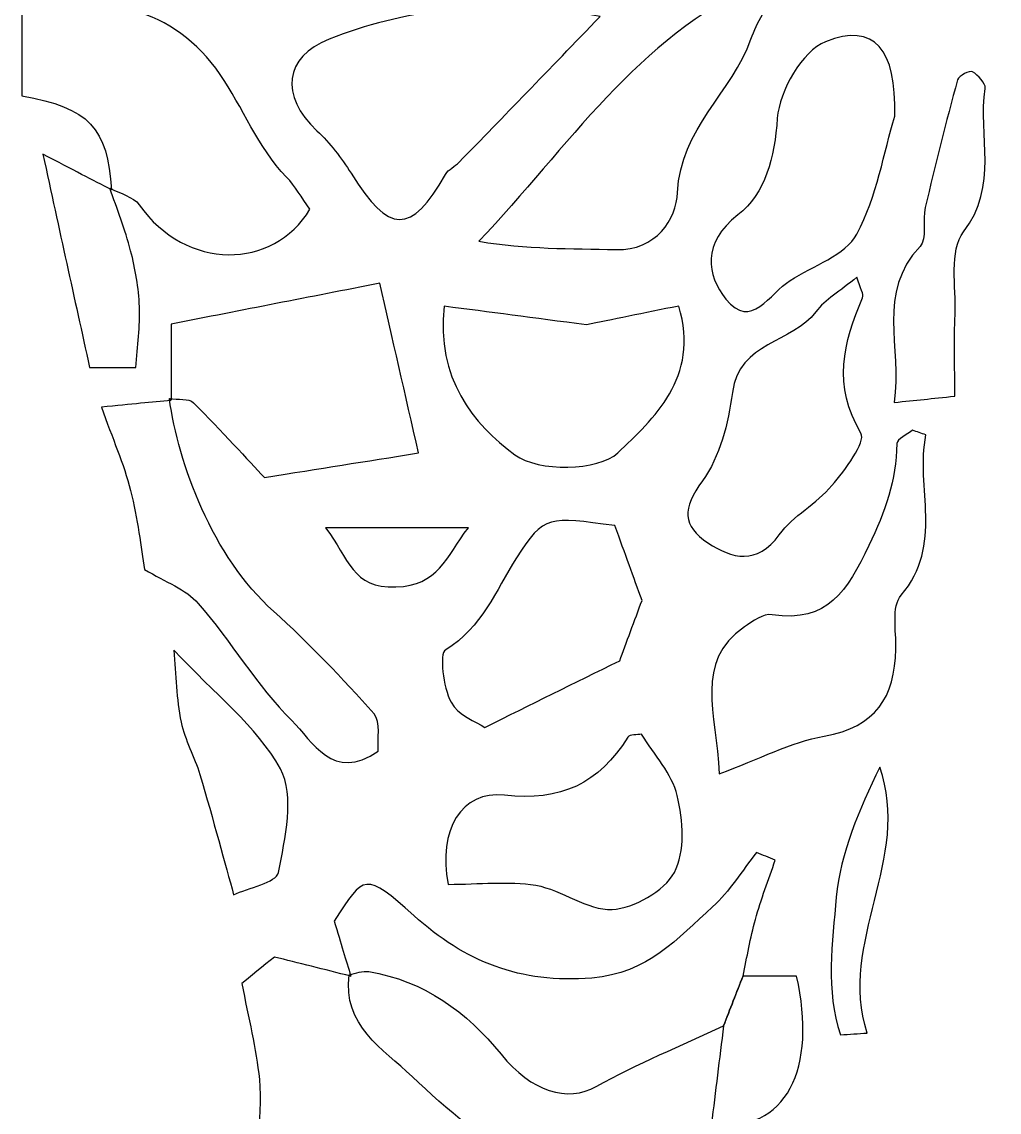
# Model space of a CAD drawing. Header units: centimetres. Extents: x -3.4 to 2.96, y -3.53 to 3.2.
# Drawn here: x 2.361 to 2.847, y -0.587 to -0.044 of the extents above; entities that cross this region are included whole.
import ezdxf

# ---------------------------------------------------------------- set-up
doc = ezdxf.new("R2010")
doc.units = ezdxf.units.CM
doc.header["$MEASUREMENT"] = 0
doc.layers.add('Layer 1', color=7, linetype='Continuous')

msp = doc.modelspace()

# ---------------------------------------------------------------- linework, layer by layer
at = {"layer": 'Layer 1'}
for points, knots in [([(2.73608, -0.02879), (2.73193, -0.03683), (2.72671, -0.04451), (2.72378, -0.05297), (2.72378, -0.05297), (2.71463, -0.07967), (2.68854, -0.09747), (2.68732, -0.12928), (2.68732, -0.12928), (2.68684, -0.14246), (2.67671, -0.1582), (2.65673, -0.1577), (2.65673, -0.1577), (2.63437, -0.15714), (2.61202, -0.15754), (2.58855, -0.15355), (2.58855, -0.15355), (2.633, -0.10669), (2.6674, -0.05206), (2.72743, -0.02525), (2.72743, -0.02525), (2.73029, -0.02646), (2.73325, -0.0276), (2.73608, -0.02879)], [0, 0, 0, 0, 0.142857, 0.142857, 0.142857, 0.142857, 0.285714, 0.285714, 0.285714, 0.285714, 0.428571, 0.428571, 0.428571, 0.428571, 0.571429, 0.571429, 0.571429, 0.571429, 0.714286, 0.714286, 0.714286, 0.714286, 1, 1, 1, 1]), ([(2.40599, -0.12793), (2.40416, -0.09724), (2.39482, -0.08705), (2.36143, -0.08126), (2.36143, -0.08126), (2.36143, -0.06787), (2.36143, -0.05417), (2.36143, -0.03998), (2.36143, -0.03998), (2.4008, -0.02926), (2.43721, -0.03741), (2.46001, -0.07054), (2.46001, -0.07054), (2.47123, -0.08686), (2.47848, -0.10663), (2.493, -0.12168), (2.493, -0.12168), (2.49723, -0.12613), (2.50038, -0.13168), (2.50459, -0.13758), (2.50459, -0.13758), (2.48652, -0.16787), (2.44297, -0.16832), (2.41976, -0.13544), (2.41976, -0.13544), (2.41688, -0.13129), (2.41013, -0.12983), (2.40521, -0.12711), (2.40521, -0.12711), (2.40521, -0.12711), (2.40599, -0.12793), (2.40599, -0.12793)], [0, 0, 0, 0, 0.111111, 0.111111, 0.111111, 0.111111, 0.222222, 0.222222, 0.222222, 0.222222, 0.333333, 0.333333, 0.333333, 0.333333, 0.444444, 0.444444, 0.444444, 0.444444, 0.555556, 0.555556, 0.555556, 0.555556, 0.666667, 0.666667, 0.666667, 0.666667, 0.777778, 0.777778, 0.777778, 0.777778, 1, 1, 1, 1]), ([(2.64885, -0.0418), (2.62289, -0.06868), (2.60088, -0.09149), (2.57876, -0.11422), (2.57876, -0.11422), (2.57667, -0.11639), (2.57347, -0.11779), (2.57201, -0.12028), (2.57201, -0.12028), (2.55463, -0.15044), (2.54412, -0.15023), (2.52505, -0.11975), (2.52505, -0.11975), (2.52026, -0.11213), (2.5146, -0.10477), (2.50812, -0.09858), (2.50812, -0.09858), (2.48941, -0.08101), (2.49174, -0.06191), (2.51423, -0.05305), (2.51423, -0.05305), (2.55111, -0.0385), (2.58932, -0.03432), (2.62853, -0.03823), (2.62853, -0.03823), (2.63332, -0.03876), (2.63803, -0.0399), (2.64885, -0.0418)], [0, 0, 0, 0, 0.125, 0.125, 0.125, 0.125, 0.25, 0.25, 0.25, 0.25, 0.375, 0.375, 0.375, 0.375, 0.5, 0.5, 0.5, 0.5, 0.625, 0.625, 0.625, 0.625, 0.75, 0.75, 0.75, 0.75, 1, 1, 1, 1]), ([(2.79522, -0.09133), (2.78993, -0.10908), (2.78636, -0.13123), (2.77643, -0.14994), (2.77643, -0.14994), (2.77085, -0.16052), (2.75476, -0.16566), (2.74325, -0.17301), (2.74325, -0.17301), (2.7333, -0.17933), (2.72378, -0.19809), (2.71131, -0.1823), (2.71131, -0.1823), (2.70192, -0.17039), (2.69924, -0.15439), (2.71726, -0.14047), (2.71726, -0.14047), (2.73104, -0.12981), (2.73549, -0.11187), (2.73689, -0.09237), (2.73689, -0.09237), (2.73787, -0.07869), (2.74925, -0.05898), (2.76089, -0.05432), (2.76089, -0.05432), (2.785, -0.04466), (2.79625, -0.05802), (2.79522, -0.09133)], [0, 0, 0, 0, 0.125, 0.125, 0.125, 0.125, 0.25, 0.25, 0.25, 0.25, 0.375, 0.375, 0.375, 0.375, 0.5, 0.5, 0.5, 0.5, 0.625, 0.625, 0.625, 0.625, 0.75, 0.75, 0.75, 0.75, 1, 1, 1, 1]), ([(2.82509, -0.23056), (2.81361, -0.23175), (2.8058, -0.23257), (2.79498, -0.23368), (2.79498, -0.23368), (2.79882, -0.20614), (2.78596, -0.1792), (2.80784, -0.1561), (2.80784, -0.1561), (2.81146, -0.15232), (2.80887, -0.14314), (2.81038, -0.13673), (2.81038, -0.13673), (2.81535, -0.11543), (2.82075, -0.09429), (2.82647, -0.07323), (2.82647, -0.07323), (2.82703, -0.07122), (2.83253, -0.06841), (2.83385, -0.06923), (2.83385, -0.06923), (2.83671, -0.0709), (2.84054, -0.07497), (2.84015, -0.07751), (2.84015, -0.07751), (2.8366, -0.10108), (2.84714, -0.12585), (2.82943, -0.14884), (2.82943, -0.14884), (2.82223, -0.15815), (2.82581, -0.17604), (2.82522, -0.19009), (2.82522, -0.19009), (2.82469, -0.20246), (2.82509, -0.21492), (2.82509, -0.23056)], [0, 0, 0, 0, 0.1, 0.1, 0.1, 0.1, 0.2, 0.2, 0.2, 0.2, 0.3, 0.3, 0.3, 0.3, 0.4, 0.4, 0.4, 0.4, 0.5, 0.5, 0.5, 0.5, 0.6, 0.6, 0.6, 0.6, 0.7, 0.7, 0.7, 0.7, 0.8, 0.8, 0.8, 0.8, 1, 1, 1, 1]), ([(2.40522, -0.12711), (2.40871, -0.13748), (2.41279, -0.14767), (2.41551, -0.15825), (2.41551, -0.15825), (2.41786, -0.1673), (2.41953, -0.17672), (2.4199, -0.18606), (2.4199, -0.18606), (2.4203, -0.1958), (2.41879, -0.20561), (2.41805, -0.21625), (2.41805, -0.21625), (2.40929, -0.21625), (2.40143, -0.21625), (2.39511, -0.21625), (2.39511, -0.21625), (2.38746, -0.18154), (2.38024, -0.14852), (2.37191, -0.11028), (2.37191, -0.11028), (2.3872, -0.11822), (2.39662, -0.12306), (2.40599, -0.12795), (2.40599, -0.12795), (2.40599, -0.12795), (2.40522, -0.12711), (2.40522, -0.12711)], [0, 0, 0, 0, 0.125, 0.125, 0.125, 0.125, 0.25, 0.25, 0.25, 0.25, 0.375, 0.375, 0.375, 0.375, 0.5, 0.5, 0.5, 0.5, 0.625, 0.625, 0.625, 0.625, 0.75, 0.75, 0.75, 0.75, 1, 1, 1, 1]), ([(2.77648, -0.17145), (2.77815, -0.17701), (2.78003, -0.17989), (2.77926, -0.18161), (2.77926, -0.18161), (2.76952, -0.20397), (2.76455, -0.22537), (2.77839, -0.24895), (2.77839, -0.24895), (2.78106, -0.25345), (2.77056, -0.26729), (2.76402, -0.27504), (2.76402, -0.27504), (2.7564, -0.28412), (2.74473, -0.28999), (2.73788, -0.29943), (2.73788, -0.29943), (2.72664, -0.31475), (2.71444, -0.31134), (2.70237, -0.3035), (2.70237, -0.3035), (2.68959, -0.29517), (2.6897, -0.28628), (2.69964, -0.27273), (2.69964, -0.27273), (2.70842, -0.26074), (2.7125, -0.244), (2.71454, -0.22881), (2.71454, -0.22881), (2.7179, -0.20336), (2.74441, -0.20426), (2.75605, -0.18862), (2.75605, -0.18862), (2.76061, -0.18248), (2.76797, -0.17846), (2.77648, -0.17145)], [0, 0, 0, 0, 0.1, 0.1, 0.1, 0.1, 0.2, 0.2, 0.2, 0.2, 0.3, 0.3, 0.3, 0.3, 0.4, 0.4, 0.4, 0.4, 0.5, 0.5, 0.5, 0.5, 0.6, 0.6, 0.6, 0.6, 0.7, 0.7, 0.7, 0.7, 0.8, 0.8, 0.8, 0.8, 1, 1, 1, 1]), ([(2.4356, -0.2326), (2.4356, -0.21876), (2.4356, -0.20485), (2.4356, -0.19476), (2.4356, -0.19476), (2.47142, -0.1877), (2.50423, -0.18129), (2.53929, -0.17441), (2.53929, -0.17441), (2.5454, -0.20105), (2.55202, -0.22989), (2.5586, -0.25881), (2.5586, -0.25881), (2.53124, -0.26315), (2.51018, -0.26648), (2.48198, -0.27098), (2.48198, -0.27098), (2.47412, -0.26259), (2.46081, -0.24786), (2.44679, -0.23383), (2.44679, -0.23383), (2.44444, -0.2315), (2.43888, -0.23235), (2.4348, -0.23174), (2.4348, -0.23174), (2.4348, -0.23174), (2.4356, -0.2326), (2.4356, -0.2326)], [0, 0, 0, 0, 0.125, 0.125, 0.125, 0.125, 0.25, 0.25, 0.25, 0.25, 0.375, 0.375, 0.375, 0.375, 0.5, 0.5, 0.5, 0.5, 0.625, 0.625, 0.625, 0.625, 0.75, 0.75, 0.75, 0.75, 1, 1, 1, 1]), ([(2.64202, -0.19508), (2.65411, -0.19262), (2.6707, -0.18923), (2.68793, -0.18574), (2.68793, -0.18574), (2.69854, -0.22175), (2.67512, -0.24181), (2.65761, -0.25874), (2.65761, -0.25874), (2.64819, -0.26787), (2.61792, -0.26824), (2.60652, -0.2598), (2.60652, -0.2598), (2.58556, -0.24437), (2.56731, -0.22154), (2.57138, -0.18585), (2.57138, -0.18585), (2.59384, -0.18878), (2.61535, -0.19158), (2.64202, -0.19508)], [0, 0, 0, 0, 0.166667, 0.166667, 0.166667, 0.166667, 0.333333, 0.333333, 0.333333, 0.333333, 0.5, 0.5, 0.5, 0.5, 0.666667, 0.666667, 0.666667, 0.666667, 1, 1, 1, 1]), ([(2.43478, -0.23178), (2.43923, -0.26409), (2.45611, -0.31036), (2.48653, -0.33753), (2.48653, -0.33753), (2.50426, -0.35341), (2.52069, -0.37076), (2.53648, -0.38857), (2.53648, -0.38857), (2.53995, -0.39251), (2.53804, -0.40122), (2.53857, -0.40701), (2.53857, -0.40701), (2.51597, -0.42283), (2.50571, -0.40193), (2.4956, -0.39185), (2.4956, -0.39185), (2.47816, -0.37441), (2.46536, -0.3524), (2.44911, -0.33362), (2.44911, -0.33362), (2.44305, -0.32656), (2.43286, -0.32306), (2.42244, -0.31666), (2.42244, -0.31666), (2.42061, -0.306), (2.41911, -0.29145), (2.41548, -0.27742), (2.41548, -0.27742), (2.41207, -0.26422), (2.40648, -0.25152), (2.40095, -0.23601), (2.40095, -0.23601), (2.41643, -0.2345), (2.42595, -0.23358), (2.43556, -0.23265), (2.43556, -0.23265), (2.4356, -0.2326), (2.43478, -0.23178), (2.43478, -0.23178)], [0, 0, 0, 0, 0.090909, 0.090909, 0.090909, 0.090909, 0.181818, 0.181818, 0.181818, 0.181818, 0.272727, 0.272727, 0.272727, 0.272727, 0.363636, 0.363636, 0.363636, 0.363636, 0.454545, 0.454545, 0.454545, 0.454545, 0.545455, 0.545455, 0.545455, 0.545455, 0.636364, 0.636364, 0.636364, 0.636364, 0.727273, 0.727273, 0.727273, 0.727273, 0.818182, 0.818182, 0.818182, 0.818182, 1, 1, 1, 1]), ([(2.81075, -0.24982), (2.80543, -0.27609), (2.81985, -0.30427), (2.79839, -0.32957), (2.79839, -0.32957), (2.79357, -0.33518), (2.79601, -0.34722), (2.79582, -0.35632), (2.79582, -0.35632), (2.79529, -0.38029), (2.78587, -0.39508), (2.76015, -0.39963), (2.76015, -0.39963), (2.74361, -0.40257), (2.728, -0.41098), (2.70797, -0.41842), (2.70797, -0.41842), (2.70675, -0.38746), (2.69519, -0.3631), (2.72051, -0.34529), (2.72051, -0.34529), (2.72458, -0.34241), (2.73004, -0.33854), (2.73429, -0.3392), (2.73429, -0.3392), (2.7622, -0.34346), (2.77146, -0.32716), (2.78242, -0.30483), (2.78242, -0.30483), (2.7907, -0.2879), (2.79591, -0.27234), (2.79631, -0.25416), (2.79631, -0.25416), (2.79639, -0.25188), (2.80136, -0.24971), (2.80412, -0.24747), (2.80412, -0.24747), (2.80636, -0.24826), (2.80855, -0.24905), (2.81075, -0.24982)], [0, 0, 0, 0, 0.090909, 0.090909, 0.090909, 0.090909, 0.181818, 0.181818, 0.181818, 0.181818, 0.272727, 0.272727, 0.272727, 0.272727, 0.363636, 0.363636, 0.363636, 0.363636, 0.454545, 0.454545, 0.454545, 0.454545, 0.545455, 0.545455, 0.545455, 0.545455, 0.636364, 0.636364, 0.636364, 0.636364, 0.727273, 0.727273, 0.727273, 0.727273, 0.818182, 0.818182, 0.818182, 0.818182, 1, 1, 1, 1]), ([(2.65618, -0.2949), (2.66131, -0.30908), (2.66541, -0.32054), (2.66965, -0.33213), (2.66965, -0.33213), (2.66603, -0.34187), (2.66166, -0.35356), (2.65854, -0.36211), (2.65854, -0.36211), (2.63592, -0.37328), (2.61462, -0.38381), (2.59147, -0.39524), (2.59147, -0.39524), (2.58745, -0.39246), (2.57798, -0.38918), (2.57475, -0.38278), (2.57475, -0.38278), (2.57089, -0.37513), (2.56866, -0.35881), (2.5721, -0.35664), (2.5721, -0.35664), (2.59017, -0.34542), (2.59681, -0.32754), (2.60724, -0.311), (2.60724, -0.311), (2.62102, -0.28927), (2.6235, -0.29067), (2.65618, -0.2949)], [0, 0, 0, 0, 0.125, 0.125, 0.125, 0.125, 0.25, 0.25, 0.25, 0.25, 0.375, 0.375, 0.375, 0.375, 0.5, 0.5, 0.5, 0.5, 0.625, 0.625, 0.625, 0.625, 0.75, 0.75, 0.75, 0.75, 1, 1, 1, 1]), ([(2.51243, -0.29594), (2.53759, -0.29594), (2.5586, -0.29594), (2.58334, -0.29594), (2.58334, -0.29594), (2.5721, -0.31092), (2.56844, -0.3247), (2.54733, -0.32544), (2.54733, -0.32544), (2.52561, -0.3262), (2.52402, -0.31144), (2.51243, -0.29594)], [0, 0, 0, 0, 0.25, 0.25, 0.25, 0.25, 0.5, 0.5, 0.5, 0.5, 1, 1, 1, 1]), ([(2.43692, -0.35682), (2.45719, -0.37849), (2.4782, -0.39466), (2.48992, -0.41588), (2.48992, -0.41588), (2.4972, -0.42914), (2.4923, -0.45046), (2.48897, -0.46734), (2.48897, -0.46734), (2.48794, -0.4725), (2.47392, -0.47507), (2.46669, -0.47843), (2.46669, -0.47843), (2.46267, -0.46382), (2.45656, -0.4412), (2.44997, -0.41871), (2.44997, -0.41871), (2.44732, -0.40982), (2.44238, -0.40156), (2.4406, -0.39257), (2.4406, -0.39257), (2.43827, -0.38113), (2.43806, -0.36925), (2.43692, -0.35682)], [0, 0, 0, 0, 0.142857, 0.142857, 0.142857, 0.142857, 0.285714, 0.285714, 0.285714, 0.285714, 0.428571, 0.428571, 0.428571, 0.428571, 0.571429, 0.571429, 0.571429, 0.571429, 0.714286, 0.714286, 0.714286, 0.714286, 1, 1, 1, 1]), ([(2.57336, -0.47329), (2.56799, -0.44622), (2.58008, -0.42649), (2.60125, -0.429), (2.60125, -0.429), (2.62906, -0.43223), (2.64837, -0.42313), (2.66261, -0.40008), (2.66261, -0.40008), (2.66348, -0.39868), (2.66721, -0.39905), (2.66944, -0.39862), (2.66944, -0.39862), (2.67568, -0.40899), (2.68463, -0.41831), (2.68714, -0.42913), (2.68714, -0.42913), (2.69002, -0.44141), (2.69127, -0.45723), (2.68571, -0.46736), (2.68571, -0.46736), (2.6806, -0.47673), (2.66573, -0.48517), (2.65478, -0.48578), (2.65478, -0.48578), (2.64242, -0.48642), (2.62994, -0.47599), (2.61687, -0.47377), (2.61687, -0.47377), (2.60318, -0.47151), (2.58879, -0.47329), (2.57336, -0.47329)], [0, 0, 0, 0, 0.111111, 0.111111, 0.111111, 0.111111, 0.222222, 0.222222, 0.222222, 0.222222, 0.333333, 0.333333, 0.333333, 0.333333, 0.444444, 0.444444, 0.444444, 0.444444, 0.555556, 0.555556, 0.555556, 0.555556, 0.666667, 0.666667, 0.666667, 0.666667, 0.777778, 0.777778, 0.777778, 0.777778, 1, 1, 1, 1]), ([(2.76831, -0.54814), (2.76082, -0.52618), (2.76416, -0.502), (2.76619, -0.47967), (2.76619, -0.47967), (2.76823, -0.45755), (2.77757, -0.43612), (2.78778, -0.41498), (2.78778, -0.41498), (2.80397, -0.46054), (2.7668, -0.50208), (2.78159, -0.54722), (2.78159, -0.54722), (2.77717, -0.5475), (2.77273, -0.54782), (2.76831, -0.54814)], [0, 0, 0, 0, 0.2, 0.2, 0.2, 0.2, 0.4, 0.4, 0.4, 0.4, 0.6, 0.6, 0.6, 0.6, 1, 1, 1, 1]), ([(2.52495, -0.51898), (2.52252, -0.51094), (2.52006, -0.50287), (2.51672, -0.49165), (2.51672, -0.49165), (2.53135, -0.46821), (2.53225, -0.46718), (2.55622, -0.48879), (2.55622, -0.48879), (2.58183, -0.51181), (2.609, -0.52276), (2.6447, -0.51988), (2.6447, -0.51988), (2.67248, -0.51766), (2.68732, -0.50014), (2.70471, -0.48443), (2.70471, -0.48443), (2.71323, -0.47681), (2.71937, -0.46654), (2.72651, -0.45744), (2.72651, -0.45744), (2.72963, -0.45871), (2.73267, -0.45998), (2.73585, -0.46125), (2.73585, -0.46125), (2.73252, -0.47104), (2.72879, -0.4807), (2.72603, -0.4907), (2.72603, -0.4907), (2.72341, -0.49996), (2.72185, -0.50949), (2.71984, -0.5189), (2.71984, -0.5189), (2.71661, -0.52716), (2.71338, -0.53538), (2.71018, -0.54364), (2.71018, -0.54364), (2.68904, -0.55354), (2.66726, -0.56237), (2.64694, -0.57378), (2.64694, -0.57378), (2.63252, -0.58182), (2.61482, -0.57653), (2.59963, -0.5578), (2.59963, -0.5578), (2.58254, -0.53677), (2.5614, -0.52123), (2.5338, -0.51666), (2.5338, -0.51666), (2.53078, -0.51613), (2.52745, -0.51764), (2.52425, -0.51825), (2.52425, -0.51825), (2.52413, -0.51824), (2.52495, -0.51898), (2.52495, -0.51898)], [0, 0, 0, 0, 0.066667, 0.066667, 0.066667, 0.066667, 0.133333, 0.133333, 0.133333, 0.133333, 0.2, 0.2, 0.2, 0.2, 0.266667, 0.266667, 0.266667, 0.266667, 0.333333, 0.333333, 0.333333, 0.333333, 0.4, 0.4, 0.4, 0.4, 0.466667, 0.466667, 0.466667, 0.466667, 0.533333, 0.533333, 0.533333, 0.533333, 0.6, 0.6, 0.6, 0.6, 0.666667, 0.666667, 0.666667, 0.666667, 0.733333, 0.733333, 0.733333, 0.733333, 0.8, 0.8, 0.8, 0.8, 0.866667, 0.866667, 0.866667, 0.866667, 1, 1, 1, 1]), ([(2.52518, -1.28326), (2.52005, -1.30337), (2.51486, -1.32342), (2.5097, -1.34351), (2.5097, -1.34351), (2.5097, -1.34351), (2.51034, -1.34287), (2.51034, -1.34287), (2.51034, -1.34287), (2.49177, -1.34634), (2.48677, -1.36205), (2.48137, -1.3765), (2.48137, -1.3765), (2.47917, -1.38243), (2.48018, -1.38968), (2.48026, -1.39632), (2.48026, -1.39632), (2.48082, -1.43722), (2.46642, -1.47443), (2.45317, -1.51221), (2.45317, -1.51221), (2.44894, -1.52422), (2.45126, -1.53851), (2.45039, -1.55174), (2.45039, -1.55174), (2.44975, -1.56179), (2.44872, -1.5718), (2.44221, -1.58241), (2.44221, -1.58241), (2.44001, -1.57884), (2.43612, -1.57529), (2.43602, -1.57167), (2.43602, -1.57167), (2.43507, -1.53926), (2.42837, -1.50515), (2.4365, -1.47507), (2.4365, -1.47507), (2.44195, -1.4547), (2.44129, -1.43885), (2.43814, -1.41988), (2.43814, -1.41988), (2.43647, -1.40977), (2.44375, -1.39848), (2.44536, -1.38749), (2.44536, -1.38749), (2.45285, -1.33772), (2.48097, -1.2869), (2.46235, -1.23848), (2.46235, -1.23848), (2.44518, -1.19382), (2.45555, -1.15114), (2.45113, -1.10786), (2.45113, -1.10786), (2.4501, -1.09794), (2.45055, -1.08701), (2.4656, -1.08773), (2.4656, -1.08773), (2.46518, -1.12512), (2.46444, -1.16247), (2.4647, -1.19986), (2.4647, -1.19986), (2.46478, -1.20793), (2.46859, -1.21597), (2.47068, -1.2241), (2.47068, -1.2241), (2.47433, -1.21733), (2.47806, -1.21058), (2.48153, -1.20373), (2.48153, -1.20373), (2.48299, -1.20093), (2.48312, -1.19722), (2.48494, -1.19481), (2.48494, -1.19481), (2.50568, -1.16713), (2.49359, -1.13623), (2.49193, -1.10705), (2.49193, -1.10705), (2.49156, -1.10036), (2.47441, -1.09459), (2.46492, -1.0884), (2.46492, -1.0884), (2.46669, -1.07073), (2.46852, -1.05305), (2.47098, -1.0281), (2.47098, -1.0281), (2.46164, -1.00484), (2.44346, -0.97465), (2.4504, -0.9379), (2.4504, -0.9379), (2.4504, -0.9379), (2.44987, -0.93846), (2.44987, -0.93846), (2.44987, -0.93846), (2.46437, -0.93515), (2.46363, -0.9456), (2.46469, -0.95471), (2.46469, -0.95471), (2.46577, -0.96431), (2.46726, -0.97387), (2.46855, -0.98342), (2.46855, -0.98342), (2.47141, -0.98334), (2.47432, -0.98329), (2.47718, -0.98321), (2.47718, -0.98321), (2.47819, -0.9726), (2.47927, -0.96199), (2.48022, -0.95138), (2.48022, -0.95138), (2.48125, -0.93984), (2.47871, -0.92656), (2.48371, -0.91714), (2.48371, -0.91714), (2.50554, -0.87568), (2.51557, -0.83242), (2.51019, -0.78577), (2.51019, -0.78577), (2.50924, -0.77709), (2.50728, -0.76855), (2.50577, -0.75981), (2.50577, -0.75981), (2.48804, -0.76502), (2.50569, -0.79386), (2.47987, -0.78788), (2.47987, -0.78788), (2.47987, -0.78788), (2.48037, -0.78849), (2.48037, -0.78849), (2.48037, -0.78849), (2.48116, -0.7715), (2.47333, -0.75267), (2.49249, -0.73975), (2.49249, -0.73975), (2.49527, -0.73782), (2.4954, -0.7303), (2.495, -0.72549), (2.495, -0.72549), (2.49198, -0.69355), (2.50209, -0.66114), (2.48357, -0.62926), (2.48357, -0.62926), (2.47471, -0.61397), (2.4814, -0.5901), (2.47947, -0.57028), (2.47947, -0.57028), (2.47796, -0.55488), (2.47402, -0.53977), (2.47079, -0.5226), (2.47079, -0.5226), (2.47444, -0.51964), (2.48169, -0.51371), (2.48696, -0.50942), (2.48696, -0.50942), (2.4986, -0.51233), (2.51178, -0.51564), (2.52495, -0.51895), (2.52495, -0.51895), (2.52495, -0.51895), (2.52416, -0.51821), (2.52416, -0.51821), (2.52416, -0.51821), (2.52069, -0.54358), (2.54093, -0.55499), (2.55543, -0.5689), (2.55543, -0.5689), (2.57265, -0.58549), (2.59181, -0.60017), (2.61462, -0.61944), (2.61462, -0.61944), (2.60962, -0.63508), (2.60221, -0.65831), (2.59372, -0.68492), (2.59372, -0.68492), (2.56462, -0.69482), (2.55882, -0.64518), (2.52554, -0.65298), (2.52554, -0.65298), (2.52403, -0.68349), (2.54306, -0.70524), (2.55988, -0.72706), (2.55988, -0.72706), (2.57684, -0.74913), (2.59645, -0.7691), (2.6142, -0.79059), (2.6142, -0.79059), (2.61589, -0.79265), (2.61409, -0.80067), (2.61145, -0.80281), (2.61145, -0.80281), (2.60267, -0.80993), (2.5928, -0.81556), (2.58311, -0.82191), (2.58311, -0.82191), (2.5838, -0.83024), (2.58449, -0.83829), (2.58512, -0.8462), (2.58512, -0.8462), (2.54898, -0.85236), (2.54387, -0.85829), (2.54186, -0.89454), (2.54186, -0.89454), (2.54136, -0.90351), (2.54009, -0.91237), (2.53911, -0.92129), (2.53911, -0.92129), (2.52948, -0.92214), (2.51982, -0.92298), (2.50958, -0.92396), (2.50958, -0.92396), (2.50958, -0.93076), (2.50786, -0.93653), (2.5099, -0.94026), (2.5099, -0.94026), (2.51792, -0.95494), (2.52712, -0.96894), (2.53583, -0.98328), (2.53583, -0.98328), (2.5421, -0.9936), (2.547, -1.005), (2.55464, -1.01416), (2.55464, -1.01416), (2.56377, -1.02498), (2.57512, -1.0339), (2.58554, -1.04369), (2.58554, -1.04369), (2.58554, -1.04369), (2.58467, -1.04311), (2.58467, -1.04311), (2.58467, -1.04311), (2.58441, -1.05978), (2.58425, -1.07639), (2.58366, -1.09298), (2.58366, -1.09298), (2.58358, -1.09576), (2.5816, -1.09854), (2.5812, -1.09952), (2.5812, -1.09952), (2.56839, -1.09404), (2.55683, -1.08904), (2.54503, -1.08399), (2.54503, -1.08399), (2.5391, -1.1005), (2.53466, -1.11294), (2.53119, -1.1227), (2.53119, -1.1227), (2.53439, -1.13765), (2.53683, -1.15135), (2.54034, -1.16477), (2.54034, -1.16477), (2.5428, -1.17419), (2.54664, -1.18326), (2.54987, -1.1925), (2.54987, -1.1925), (2.55947, -1.18885), (2.56911, -1.18517), (2.58141, -1.18051), (2.58141, -1.18051), (2.60348, -1.21483), (2.63417, -1.24983), (2.63105, -1.30074), (2.63105, -1.30074), (2.63049, -1.30958), (2.64124, -1.32008), (2.64857, -1.32823), (2.64857, -1.32823), (2.66675, -1.3486), (2.66389, -1.36562), (2.63987, -1.37379), (2.63987, -1.37379), (2.63659, -1.37493), (2.63376, -1.37755), (2.63072, -1.37948), (2.63072, -1.37948), (2.63363, -1.38361), (2.63585, -1.38853), (2.63958, -1.39165), (2.63958, -1.39165), (2.65675, -1.40602), (2.67485, -1.41951), (2.67681, -1.44584), (2.67681, -1.44584), (2.68533, -1.44714), (2.69411, -1.44846), (2.70412, -1.44999), (2.70412, -1.44999), (2.70412, -1.45825), (2.70412, -1.46621), (2.70412, -1.47584), (2.70412, -1.47584), (2.69645, -1.47745), (2.68854, -1.47904), (2.6788, -1.48103), (2.6788, -1.48103), (2.67703, -1.48788), (2.67504, -1.49569), (2.67219, -1.50688), (2.67219, -1.50688), (2.66113, -1.50786), (2.64848, -1.50894), (2.63213, -1.51037), (2.63213, -1.51037), (2.63139, -1.51775), (2.63044, -1.52699), (2.62914, -1.53992), (2.62914, -1.53992), (2.66057, -1.54603), (2.69034, -1.55188), (2.7201, -1.55767), (2.7201, -1.55767), (2.71954, -1.56042), (2.71896, -1.56315), (2.71838, -1.56587), (2.71838, -1.56587), (2.69647, -1.56807), (2.67459, -1.57026), (2.65268, -1.57248), (2.65268, -1.57248), (2.65294, -1.57486), (2.65318, -1.5773), (2.65342, -1.5797), (2.65342, -1.5797), (2.64763, -1.57547), (2.64186, -1.57121), (2.63355, -1.56509), (2.63355, -1.56509), (2.63355, -1.60822), (2.63355, -1.64682), (2.63355, -1.68545), (2.63355, -1.68545), (2.63715, -1.68553), (2.64072, -1.68558), (2.64435, -1.68566), (2.64435, -1.68566), (2.64435, -1.66764), (2.64435, -1.6496), (2.64435, -1.63158), (2.64435, -1.63158), (2.64432, -1.62491), (2.64327, -1.61806), (2.64454, -1.61166), (2.64454, -1.61166), (2.64544, -1.607), (2.64941, -1.60296), (2.65197, -1.59867), (2.65197, -1.59867), (2.65475, -1.60264), (2.65837, -1.60632), (2.66028, -1.61071), (2.66028, -1.61071), (2.66832, -1.62897), (2.67581, -1.64743), (2.68393, -1.66675), (2.68393, -1.66675), (2.67708, -1.68069), (2.66906, -1.69678), (2.66128, -1.71295), (2.66128, -1.71295), (2.66022, -1.71512), (2.66043, -1.71784), (2.65956, -1.72015), (2.65956, -1.72015), (2.65046, -1.74425), (2.64996, -1.74613), (2.65564, -1.74873), (2.65564, -1.74873), (2.66747, -1.75413), (2.67961, -1.75894), (2.69178, -1.76363), (2.69178, -1.76363), (2.69538, -1.76503), (2.6994, -1.7653), (2.70668, -1.77249), (2.70668, -1.77249), (2.69628, -1.7794), (2.68676, -1.78866), (2.67535, -1.79276), (2.67535, -1.79276), (2.65582, -1.79977), (2.65836, -1.81086), (2.66461, -1.82544), (2.66461, -1.82544), (2.66945, -1.83692), (2.67257, -1.84915), (2.67252, -1.86238), (2.67252, -1.86238), (2.64651, -1.84542), (2.62918, -1.82542), (2.63164, -1.79274), (2.63164, -1.79274), (2.63235, -1.78314), (2.63984, -1.76353), (2.61619, -1.76464), (2.61619, -1.76464), (2.61619, -1.76464), (2.61693, -1.7653), (2.61693, -1.7653), (2.61693, -1.7653), (2.61627, -1.75554), (2.61672, -1.74551), (2.61476, -1.73601), (2.61476, -1.73601), (2.61209, -1.72352), (2.6074, -1.71143), (2.60399, -1.69907), (2.60399, -1.69907), (2.60267, -1.69439), (2.60269, -1.68939), (2.60164, -1.68457), (2.60164, -1.68457), (2.5955, -1.65668), (2.58928, -1.6288), (2.5827, -1.60101), (2.5827, -1.60101), (2.58241, -1.59966), (2.57873, -1.59913), (2.57283, -1.59662), (2.57283, -1.59662), (2.57048, -1.61869), (2.56838, -1.63922), (2.56619, -1.65972), (2.56619, -1.65972), (2.56212, -1.65938), (2.55799, -1.65898), (2.55386, -1.65864), (2.55386, -1.65864), (2.55386, -1.57847), (2.55386, -1.49833), (2.55386, -1.41821), (2.55386, -1.41821), (2.55042, -1.41773), (2.54698, -1.41726), (2.54349, -1.41681), (2.54349, -1.41681), (2.53743, -1.45393), (2.54153, -1.4955), (2.49568, -1.52251), (2.49568, -1.52251), (2.49989, -1.50941), (2.50222, -1.5015), (2.50497, -1.4937), (2.50497, -1.4937), (2.51177, -1.47431), (2.52034, -1.45534), (2.52505, -1.43544), (2.52505, -1.43544), (2.52804, -1.42258), (2.52439, -1.41004), (2.53701, -1.39797), (2.53701, -1.39797), (2.54397, -1.39133), (2.53889, -1.37268), (2.54032, -1.35953), (2.54032, -1.35953), (2.54297, -1.33516), (2.5322, -1.30857), (2.55289, -1.28685), (2.55289, -1.28685), (2.55569, -1.28389), (2.55326, -1.27592), (2.55326, -1.2674), (2.55326, -1.2674), (2.54249, -1.27362), (2.5336, -1.27875), (2.52474, -1.28386), (2.52474, -1.28386), (2.52966, -1.2641), (2.53453, -1.24438), (2.53945, -1.22467), (2.53945, -1.22467), (2.53736, -1.22388), (2.53524, -1.223), (2.53313, -1.22216), (2.53313, -1.22216), (2.52612, -1.22809), (2.51773, -1.23293), (2.51241, -1.2401), (2.51241, -1.2401), (2.50283, -1.2527), (2.51137, -1.27876), (2.52518, -1.28326)], [0, 0, 0, 0, 0.008264, 0.008264, 0.008264, 0.008264, 0.016529, 0.016529, 0.016529, 0.016529, 0.024793, 0.024793, 0.024793, 0.024793, 0.033058, 0.033058, 0.033058, 0.033058, 0.041322, 0.041322, 0.041322, 0.041322, 0.049587, 0.049587, 0.049587, 0.049587, 0.057851, 0.057851, 0.057851, 0.057851, 0.066116, 0.066116, 0.066116, 0.066116, 0.07438, 0.07438, 0.07438, 0.07438, 0.082645, 0.082645, 0.082645, 0.082645, 0.090909, 0.090909, 0.090909, 0.090909, 0.099174, 0.099174, 0.099174, 0.099174, 0.107438, 0.107438, 0.107438, 0.107438, 0.115702, 0.115702, 0.115702, 0.115702, 0.123967, 0.123967, 0.123967, 0.123967, 0.132231, 0.132231, 0.132231, 0.132231, 0.140496, 0.140496, 0.140496, 0.140496, 0.14876, 0.14876, 0.14876, 0.14876, 0.157025, 0.157025, 0.157025, 0.157025, 0.165289, 0.165289, 0.165289, 0.165289, 0.173554, 0.173554, 0.173554, 0.173554, 0.181818, 0.181818, 0.181818, 0.181818, 0.190083, 0.190083, 0.190083, 0.190083, 0.198347, 0.198347, 0.198347, 0.198347, 0.206612, 0.206612, 0.206612, 0.206612, 0.214876, 0.214876, 0.214876, 0.214876, 0.22314, 0.22314, 0.22314, 0.22314, 0.231405, 0.231405, 0.231405, 0.231405, 0.239669, 0.239669, 0.239669, 0.239669, 0.247934, 0.247934, 0.247934, 0.247934, 0.256198, 0.256198, 0.256198, 0.256198, 0.264463, 0.264463, 0.264463, 0.264463, 0.272727, 0.272727, 0.272727, 0.272727, 0.280992, 0.280992, 0.280992, 0.280992, 0.289256, 0.289256, 0.289256, 0.289256, 0.297521, 0.297521, 0.297521, 0.297521, 0.305785, 0.305785, 0.305785, 0.305785, 0.31405, 0.31405, 0.31405, 0.31405, 0.322314, 0.322314, 0.322314, 0.322314, 0.330579, 0.330579, 0.330579, 0.330579, 0.338843, 0.338843, 0.338843, 0.338843, 0.347107, 0.347107, 0.347107, 0.347107, 0.355372, 0.355372, 0.355372, 0.355372, 0.363636, 0.363636, 0.363636, 0.363636, 0.371901, 0.371901, 0.371901, 0.371901, 0.380165, 0.380165, 0.380165, 0.380165, 0.38843, 0.38843, 0.38843, 0.38843, 0.396694, 0.396694, 0.396694, 0.396694, 0.404959, 0.404959, 0.404959, 0.404959, 0.413223, 0.413223, 0.413223, 0.413223, 0.421488, 0.421488, 0.421488, 0.421488, 0.429752, 0.429752, 0.429752, 0.429752, 0.438017, 0.438017, 0.438017, 0.438017, 0.446281, 0.446281, 0.446281, 0.446281, 0.454545, 0.454545, 0.454545, 0.454545, 0.46281, 0.46281, 0.46281, 0.46281, 0.471074, 0.471074, 0.471074, 0.471074, 0.479339, 0.479339, 0.479339, 0.479339, 0.487603, 0.487603, 0.487603, 0.487603, 0.495868, 0.495868, 0.495868, 0.495868, 0.504132, 0.504132, 0.504132, 0.504132, 0.512397, 0.512397, 0.512397, 0.512397, 0.520661, 0.520661, 0.520661, 0.520661, 0.528926, 0.528926, 0.528926, 0.528926, 0.53719, 0.53719, 0.53719, 0.53719, 0.545455, 0.545455, 0.545455, 0.545455, 0.553719, 0.553719, 0.553719, 0.553719, 0.561983, 0.561983, 0.561983, 0.561983, 0.570248, 0.570248, 0.570248, 0.570248, 0.578512, 0.578512, 0.578512, 0.578512, 0.586777, 0.586777, 0.586777, 0.586777, 0.595041, 0.595041, 0.595041, 0.595041, 0.603306, 0.603306, 0.603306, 0.603306, 0.61157, 0.61157, 0.61157, 0.61157, 0.619835, 0.619835, 0.619835, 0.619835, 0.628099, 0.628099, 0.628099, 0.628099, 0.636364, 0.636364, 0.636364, 0.636364, 0.644628, 0.644628, 0.644628, 0.644628, 0.652893, 0.652893, 0.652893, 0.652893, 0.661157, 0.661157, 0.661157, 0.661157, 0.669421, 0.669421, 0.669421, 0.669421, 0.677686, 0.677686, 0.677686, 0.677686, 0.68595, 0.68595, 0.68595, 0.68595, 0.694215, 0.694215, 0.694215, 0.694215, 0.702479, 0.702479, 0.702479, 0.702479, 0.710744, 0.710744, 0.710744, 0.710744, 0.719008, 0.719008, 0.719008, 0.719008, 0.727273, 0.727273, 0.727273, 0.727273, 0.735537, 0.735537, 0.735537, 0.735537, 0.743802, 0.743802, 0.743802, 0.743802, 0.752066, 0.752066, 0.752066, 0.752066, 0.760331, 0.760331, 0.760331, 0.760331, 0.768595, 0.768595, 0.768595, 0.768595, 0.77686, 0.77686, 0.77686, 0.77686, 0.785124, 0.785124, 0.785124, 0.785124, 0.793388, 0.793388, 0.793388, 0.793388, 0.801653, 0.801653, 0.801653, 0.801653, 0.809917, 0.809917, 0.809917, 0.809917, 0.818182, 0.818182, 0.818182, 0.818182, 0.826446, 0.826446, 0.826446, 0.826446, 0.834711, 0.834711, 0.834711, 0.834711, 0.842975, 0.842975, 0.842975, 0.842975, 0.85124, 0.85124, 0.85124, 0.85124, 0.859504, 0.859504, 0.859504, 0.859504, 0.867769, 0.867769, 0.867769, 0.867769, 0.876033, 0.876033, 0.876033, 0.876033, 0.884298, 0.884298, 0.884298, 0.884298, 0.892562, 0.892562, 0.892562, 0.892562, 0.900826, 0.900826, 0.900826, 0.900826, 0.909091, 0.909091, 0.909091, 0.909091, 0.917355, 0.917355, 0.917355, 0.917355, 0.92562, 0.92562, 0.92562, 0.92562, 0.933884, 0.933884, 0.933884, 0.933884, 0.942149, 0.942149, 0.942149, 0.942149, 0.950413, 0.950413, 0.950413, 0.950413, 0.958678, 0.958678, 0.958678, 0.958678, 0.966942, 0.966942, 0.966942, 0.966942, 0.975207, 0.975207, 0.975207, 0.975207, 0.983471, 0.983471, 0.983471, 0.983471, 1, 1, 1, 1]), ([(2.71015, -0.54364), (2.71335, -0.53538), (2.71658, -0.52716), (2.71981, -0.5189), (2.71981, -0.5189), (2.72875, -0.5189), (2.7377, -0.5189), (2.74645, -0.5189), (2.74645, -0.5189), (2.75674, -0.56438), (2.74185, -0.59751), (2.70417, -0.59256), (2.70417, -0.59256), (2.70611, -0.57634), (2.70817, -0.56002), (2.71015, -0.54364)], [0, 0, 0, 0, 0.2, 0.2, 0.2, 0.2, 0.4, 0.4, 0.4, 0.4, 0.6, 0.6, 0.6, 0.6, 1, 1, 1, 1])]:
    msp.add_open_spline(points, degree=3, knots=knots, dxfattribs=at)

doc.saveas('drawing.dxf')
